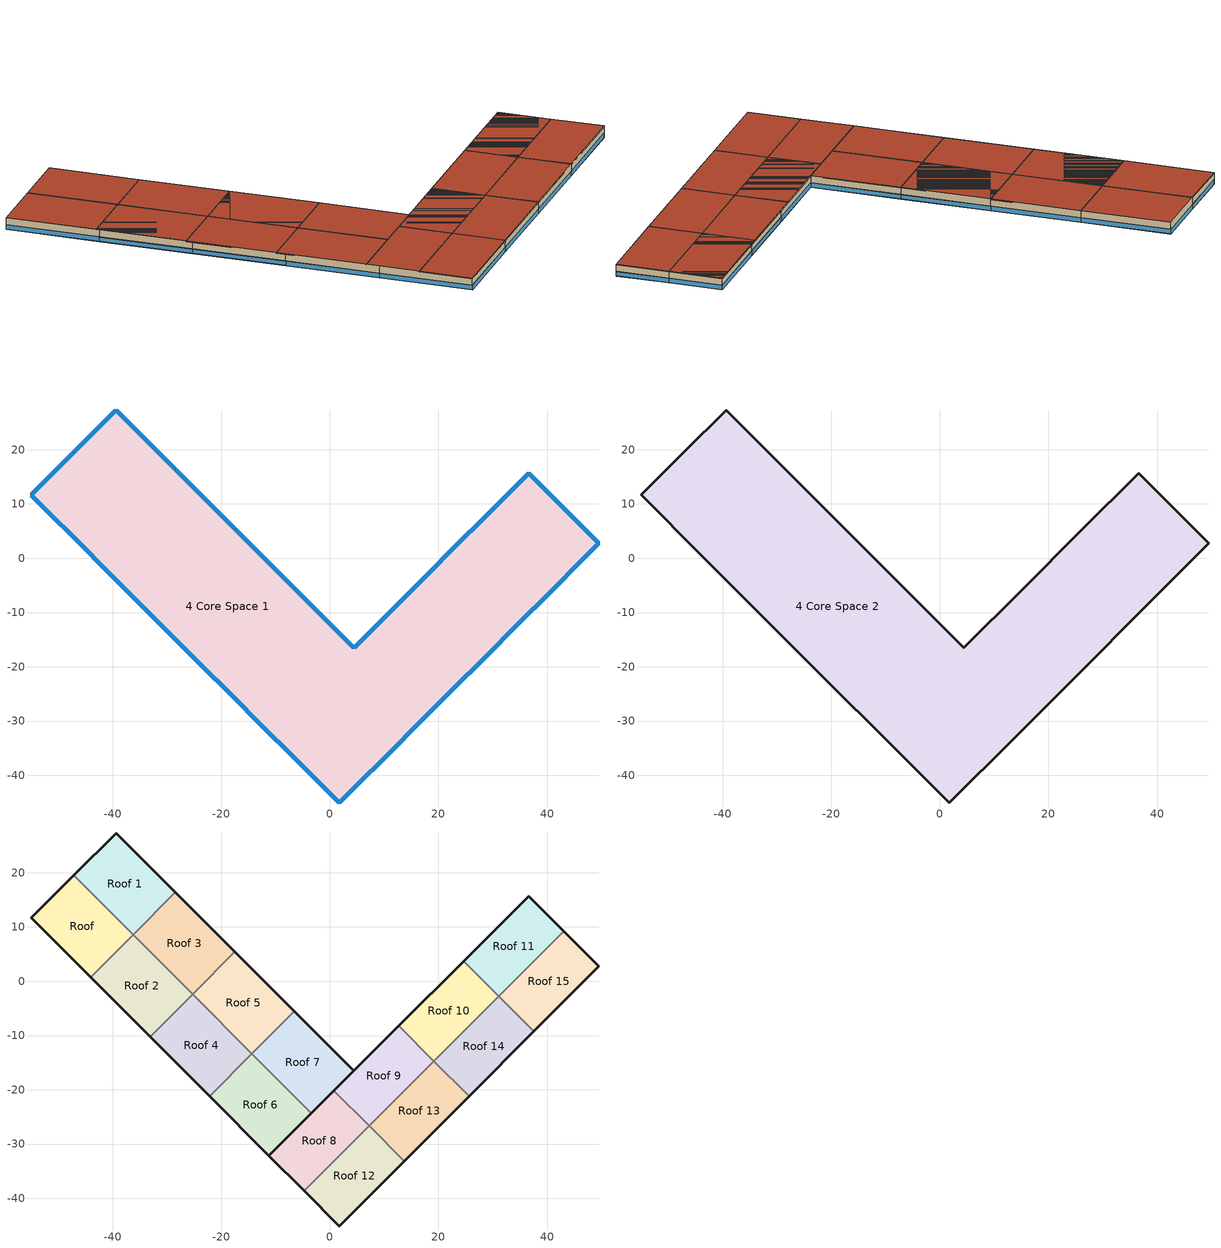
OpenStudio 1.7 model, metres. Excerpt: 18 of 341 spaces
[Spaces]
4 Core Space 1
 floor to 4 Core Space: -55.06,11.67 -47.23,19.49 -39.41,27.31 -28.45,16.36 -17.5,5.4 -6.54,-5.56 4.42,-16.51 15.15,-5.78 25.89,4.95 36.62,15.69 43.09,9.22 49.55,2.76 37.59,-9.2 25.63,-21.17 13.67,-33.13 1.7,-45.09 -9.65,-33.74 -21,-22.39 -32.35,-11.04 -43.7,0.32 z14.57
 wall outside: -47.23,19.49 -55.06,11.67 -43.7,0.32 -32.35,-11.04 -21,-22.39 -9.65,-33.74 1.7,-45.09 13.67,-33.13 25.63,-21.17 37.59,-9.2 49.55,2.76 43.09,9.22 36.62,15.69 25.89,4.95 15.15,-5.78 4.42,-16.51 -6.54,-5.56 -17.5,5.4 -28.45,16.36 -39.41,27.31 -47.23,19.49 z14.57:15.4
 window: 36.6,15.67 25.91,4.97 / 13.68,-33.11 25.61,-21.18 / 1.72,-45.07 13.65,-33.15 / -9.63,-33.76 1.68,-45.07 / -43.69,0.3 -32.37,-11.02 / 43.07,9.24 36.64,15.67 / 49.53,2.78 43.11,9.21 / 15.14,-5.8 4.44,-16.5 / -47.25,19.47 -55.04,11.69 / -28.47,16.37 -39.39,27.3 / -32.33,-11.05 -21.02,-22.37 / -6.56,-5.54 -17.48,5.38 / 25.87,4.94 15.17,-5.76 / -17.51,5.42 -28.43,16.34 / 25.65,-21.15 37.57,-9.22 / 4.4,-16.5 -6.52,-5.58 / -55.04,11.65 -43.72,0.33 / -20.98,-22.41 -9.67,-33.72 / -39.43,27.3 -47.21,19.51 / 37.61,-9.19 49.53,2.74 z14.59:15.37
4 Core Space 2
 floor to 4 Core Space 1: -55.06,11.67 -47.23,19.49 -39.41,27.31 -28.45,16.36 -17.5,5.4 -6.54,-5.56 4.42,-16.51 15.15,-5.78 25.89,4.95 36.62,15.69 43.09,9.22 49.55,2.76 37.59,-9.2 25.63,-21.17 13.67,-33.13 1.7,-45.09 -9.65,-33.74 -21,-22.39 -32.35,-11.04 -43.7,0.32 z15.4
 wall outside: -47.23,19.49 -55.06,11.67 -43.7,0.32 -32.35,-11.04 -21,-22.39 -9.65,-33.74 1.7,-45.09 13.67,-33.13 25.63,-21.17 37.59,-9.2 49.55,2.76 43.09,9.22 36.62,15.69 25.89,4.95 15.15,-5.78 4.42,-16.51 -6.54,-5.56 -17.5,5.4 -28.45,16.36 -39.41,27.31 -47.23,19.49 z15.4:16.65
 roof outside: -43.7,0.32 -32.35,-11.04 -21,-22.39 -9.65,-33.74 1.7,-45.09 13.67,-33.13 25.63,-21.17 37.59,-9.2 49.55,2.76 43.09,9.22 36.62,15.69 25.89,4.95 15.15,-5.78 4.42,-16.51 -6.54,-5.56 -17.5,5.4 -28.45,16.36 -39.41,27.31 -47.23,19.49 -55.06,11.67 z16.65
Roof
 floor ground: -55.06,11.67 -47.23,19.49 -36.28,8.53 -44.1,0.71 z16.55
 wall outside: -47.23,19.49 -55.06,11.67 -44.1,0.71 z16.55:16.65
 wall to Roof 1: -36.28,8.53 -47.23,19.49 z16.55:16.65
 wall to Roof 2: -44.1,0.71 -36.28,8.53 z16.55:16.65
 roof outside: -44.1,0.71 -36.28,8.53 -47.23,19.49 -55.06,11.67 z16.65
Roof 1
 floor ground: -47.23,19.49 -39.41,27.31 -28.45,16.36 -36.28,8.53 z16.55
 wall outside: -28.45,16.36 -39.41,27.31 -47.23,19.49 z16.55:16.65
 wall to Roof 3: -36.28,8.53 -28.45,16.36 z16.55:16.65
 roof outside: -36.28,8.53 -28.45,16.36 -39.41,27.31 -47.23,19.49 z16.65
Roof 2
 floor ground: -44.1,0.71 -36.28,8.53 -25.32,-2.42 -33.14,-10.25 z16.55
 wall outside: -44.1,0.71 -33.14,-10.25 z16.55:16.65
 wall to Roof 3: -25.32,-2.42 -36.28,8.53 z16.55:16.65
 wall to Roof 4: -33.14,-10.25 -25.32,-2.42 z16.55:16.65
 roof outside: -33.14,-10.25 -25.32,-2.42 -36.28,8.53 -44.1,0.71 z16.65
Roof 3
 floor ground: -36.28,8.53 -28.45,16.36 -17.5,5.4 -25.32,-2.42 z16.55
 wall outside: -17.5,5.4 -28.45,16.36 z16.55:16.65
 wall to Roof 5: -25.32,-2.42 -17.5,5.4 z16.55:16.65
 roof outside: -25.32,-2.42 -17.5,5.4 -28.45,16.36 -36.28,8.53 z16.65
Roof 4
 floor ground: -33.14,-10.25 -25.32,-2.42 -14.36,-13.38 -22.18,-21.2 z16.55
 wall outside: -33.14,-10.25 -22.18,-21.2 z16.55:16.65
 wall to Roof 5: -14.36,-13.38 -25.32,-2.42 z16.55:16.65
 wall to Roof 6: -22.18,-21.2 -14.36,-13.38 z16.55:16.65
 roof outside: -22.18,-21.2 -14.36,-13.38 -25.32,-2.42 -33.14,-10.25 z16.65
Roof 5
 floor ground: -25.32,-2.42 -17.5,5.4 -6.54,-5.56 -14.36,-13.38 z16.55
 wall outside: -6.54,-5.56 -17.5,5.4 z16.55:16.65
 wall to Roof 7: -14.36,-13.38 -6.54,-5.56 z16.55:16.65
 roof outside: -14.36,-13.38 -6.54,-5.56 -17.5,5.4 -25.32,-2.42 z16.65
Roof 6
 floor ground: -22.18,-21.2 -14.36,-13.38 -3.4,-24.34 -11.23,-32.16 z16.55
 wall outside: -22.18,-21.2 -11.23,-32.16 -3.4,-24.34 z16.55:16.65
 wall to Roof 7: -3.4,-24.34 -14.36,-13.38 z16.55:16.65
 roof outside: -11.23,-32.16 -3.4,-24.34 -14.36,-13.38 -22.18,-21.2 z16.65
Roof 7
 floor ground: -14.36,-13.38 -6.54,-5.56 4.42,-16.51 -3.4,-24.34 z16.55
 wall outside: -3.4,-24.34 4.42,-16.51 -6.54,-5.56 z16.55:16.65
 roof outside: -3.4,-24.34 4.42,-16.51 -6.54,-5.56 -14.36,-13.38 z16.65
Roof 8
 floor ground: -11.23,-32.16 0.74,-20.2 7.2,-26.66 -4.76,-38.63 z16.55
 wall outside: 0.74,-20.2 -11.23,-32.16 -4.76,-38.63 z16.55:16.65
 wall to Roof 9: 7.2,-26.66 0.74,-20.2 z16.55:16.65
 wall to Roof 12: -4.76,-38.63 7.2,-26.66 z16.55:16.65
 roof outside: -4.76,-38.63 7.2,-26.66 0.74,-20.2 -11.23,-32.16 z16.65
Roof 9
 floor ground: 0.74,-20.2 12.7,-8.24 19.16,-14.7 7.2,-26.66 z16.55
 wall outside: 12.7,-8.24 0.74,-20.2 z16.55:16.65
 wall to Roof 10: 19.16,-14.7 12.7,-8.24 z16.55:16.65
 wall to Roof 13: 7.2,-26.66 19.16,-14.7 z16.55:16.65
 roof outside: 7.2,-26.66 19.16,-14.7 12.7,-8.24 0.74,-20.2 z16.65
Roof 10
 floor ground: 12.7,-8.24 24.66,3.73 31.13,-2.74 19.16,-14.7 z16.55
 wall outside: 24.66,3.73 12.7,-8.24 z16.55:16.65
 wall to Roof 11: 31.13,-2.74 24.66,3.73 z16.55:16.65
 wall to Roof 14: 19.16,-14.7 31.13,-2.74 z16.55:16.65
 roof outside: 19.16,-14.7 31.13,-2.74 24.66,3.73 12.7,-8.24 z16.65
Roof 11
 floor ground: 24.66,3.73 36.62,15.69 43.09,9.22 31.13,-2.74 z16.55
 wall outside: 43.09,9.22 36.62,15.69 24.66,3.73 z16.55:16.65
 wall to Roof 15: 31.13,-2.74 43.09,9.22 z16.55:16.65
 roof outside: 31.13,-2.74 43.09,9.22 36.62,15.69 24.66,3.73 z16.65
Roof 12
 floor ground: -4.76,-38.63 7.2,-26.66 13.67,-33.13 1.7,-45.09 z16.55
 wall outside: -4.76,-38.63 1.7,-45.09 13.67,-33.13 z16.55:16.65
 wall to Roof 13: 13.67,-33.13 7.2,-26.66 z16.55:16.65
 roof outside: 1.7,-45.09 13.67,-33.13 7.2,-26.66 -4.76,-38.63 z16.65
Roof 13
 floor ground: 7.2,-26.66 19.16,-14.7 25.63,-21.17 13.67,-33.13 z16.55
 wall outside: 13.67,-33.13 25.63,-21.17 z16.55:16.65
 wall to Roof 14: 25.63,-21.17 19.16,-14.7 z16.55:16.65
 roof outside: 13.67,-33.13 25.63,-21.17 19.16,-14.7 7.2,-26.66 z16.65
Roof 14
 floor ground: 19.16,-14.7 31.13,-2.74 37.59,-9.2 25.63,-21.17 z16.55
 wall outside: 25.63,-21.17 37.59,-9.2 z16.55:16.65
 wall to Roof 15: 37.59,-9.2 31.13,-2.74 z16.55:16.65
 roof outside: 25.63,-21.17 37.59,-9.2 31.13,-2.74 19.16,-14.7 z16.65
Roof 15
 floor ground: 31.13,-2.74 43.09,9.22 49.55,2.76 37.59,-9.2 z16.55
 wall outside: 37.59,-9.2 49.55,2.76 43.09,9.22 z16.55:16.65
 roof outside: 37.59,-9.2 49.55,2.76 43.09,9.22 31.13,-2.74 z16.65
[Building]
Building 1: North Axis {deg}=0; Default Construction Set=MyConsturction
[Construction]
ASHRAE 90.1-2004 ExtWall Mass ClimateZone 6: 1IN Stucco, 8IN CONCRETE HW RefBldg, Mass NonRes Wall Insulation-1.69, 1/2IN Gypsum
Interior Window: Clear 3mm
Interior Partition: G05 25mm wood
Exterior Door: F08 Metal surface, I01 25mm insulation board
ASHRAE 90.1-2004 ExtWindow ClimateZone 4-6: Fixed Window 3.24/0.39/0.31
[Material] Thermal Absorptance=0.9
Name | Roughness | Thickness {m} | Conductivity {W/m-K} | Density {kg/m3} | Specific Heat {J/kg-K} | Solar Absorptance | Visible Absorptance
1IN Stucco | Smooth | 0.0253 | 0.6918 | 1858 | 837 | 0.92 | 0.92
8IN CONCRETE HW RefBldg | Rough | 0.2032 | 1.311 | 2240 | 836.8 | 0.7 | 0.7
Mass NonRes Wall Insulation-1.69 | MediumRough | 0.0623673 | 0.049 | 265 | 836.8 | 0.7 | 0.7
1/2IN Gypsum | Smooth | 0.0127 | 0.16 | 784.9 | 830 | 0.4 | 0.4
G05 25mm wood | MediumSmooth | 0.0254 | 0.15 | 608 | 1630 | 0.5 | 0.5
F08 Metal surface | Smooth | 0.0008 | 45.28 | 7824 | 500 | 0.7 | 0.7
I01 25mm insulation board | MediumRough | 0.0254 | 0.03 | 43 | 1210 | 0.6 | 0.6
[WindowMaterial:SimpleGlazingSystem]
Fixed Window 3.24/0.39/0.31: U-Factor {W/m2-K}=3.23646; Solar Heat Gain Coefficient=0.39; Visible Transmittance=0.31
[WindowMaterial:Glazing]
Clear 3mm: Optical Data Type=SpectralAverage; Thickness {m}=0.003; Solar Transmittance at Normal Incidence=0.837; Front Side Solar Reflectance at Normal Incidence=0.075; Back Side Solar Reflectance at Normal Incidence=0; Visible Transmittance at Normal Incidence=0.898; Front Side Visible Reflectance at Normal Incidence=0.081; Back Side Visible Reflectance at Normal Incidence=0; Infrared Transmittance at Normal Incidence=0; Front Side Infrared Hemispherical Emissivity=0.84; Back Side Infrared Hemispherical Emissivity=0.84; Conductivity {W/m-K}=0.9; Dirt Correction Factor for Solar and Visible Transmittance=1; Solar Diffusing=No
[DefaultConstructionSet]
MyConsturction: Default Exterior Surface Constructions=Default Surface Constructions 1; Default Interior Surface Constructions=Default Surface Constructions 1; Default Ground Contact Surface Constructions=Default Surface Constructions 1; Default Exterior SubSurface Constructions=Default Sub Surface Constructions 1; Default Interior SubSurface Constructions=Default Sub Surface Constructions 1; Interior Partition Construction=Interior Partition
[DefaultSurfaceConstructions]
Default Surface Constructions 1: Floor Construction=ASHRAE 90.1-2004 ExtWall Mass ClimateZone 6; Wall Construction=ASHRAE 90.1-2004 ExtWall Mass ClimateZone 6; Roof Ceiling Construction=ASHRAE 90.1-2004 ExtWall Mass ClimateZone 6
[DefaultSubSurfaceConstructions]
Default Sub Surface Constructions 1: Fixed Window Construction=ASHRAE 90.1-2004 ExtWindow ClimateZone 4-6; Operable Window Construction=ASHRAE 90.1-2004 ExtWindow ClimateZone 4-6; Door Construction=Exterior Door; Glass Door Construction=ASHRAE 90.1-2004 ExtWindow ClimateZone 4-6; Skylight Construction=ASHRAE 90.1-2004 ExtWindow ClimateZone 4-6; Tubular Daylight Dome Construction=Interior Window; Tubular Daylight Diffuser Construction=Interior Window
[BuildingStory]
Name | Nominal Z Coordinate {m} | Nominal Floor to Floor Height {m}
LShape:Story 14 | 14.56875 | 0.8325
LShape:Story 15 | 15.40125 | 1.24875
[Space]
Name | Building Story | Thermal Zone
4 Core Space 1 | LShape:Story 14 | Thermal Zone 7
4 Core Space 2 | LShape:Story 15 | Thermal Zone 8
Roof |  | Thermal Zone 21
Roof 1 |  | Thermal Zone 16
Roof 2 |  | Thermal Zone 22
Roof 3 |  | Thermal Zone 18
Roof 4 |  | Thermal Zone 27
Roof 5 |  | Thermal Zone 24
Roof 6 |  | Thermal Zone 26
Roof 7 |  | Thermal Zone 31
Roof 8 |  | Thermal Zone 28
Roof 9 |  | Thermal Zone 17
Roof 10 |  | Thermal Zone 20
Roof 11 |  | Thermal Zone 29
Roof 12 |  | Thermal Zone 30
Roof 13 |  | Thermal Zone 23
Roof 14 |  | Thermal Zone 25
Roof 15 |  | Thermal Zone 19
[ThermalZone] Use Ideal Air Loads=No
Thermal Zone 7; Thermal Zone 8; Thermal Zone 16; Thermal Zone 17; Thermal Zone 18; Thermal Zone 19; Thermal Zone 20; Thermal Zone 21; Thermal Zone 22; Thermal Zone 23; Thermal Zone 24; Thermal Zone 25; Thermal Zone 26; Thermal Zone 27; Thermal Zone 28; Thermal Zone 29; Thermal Zone 30; Thermal Zone 31
